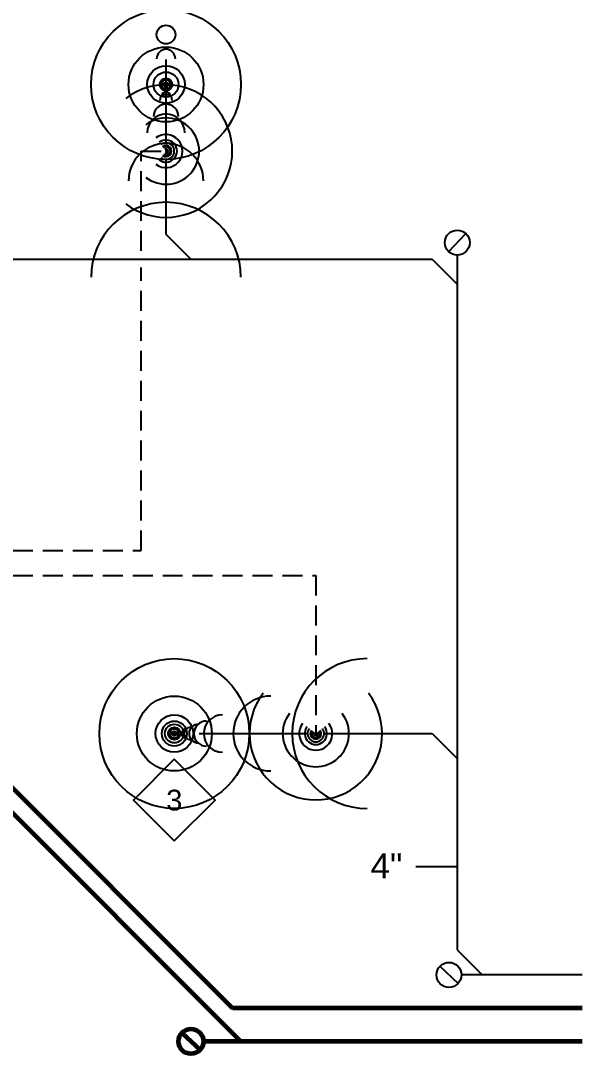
# Model space of a CAD drawing. Extents: x -29500 to 23517, y -2581 to 1886.
# Drawn here: x -2963.3 to -2760.3, y 873.4 to 1248.1 of the extents above; entities that cross this region are included whole.
import ezdxf
from ezdxf import colors
from ezdxf.entities.mleader import LeaderData, LeaderLine
from ezdxf.enums import TextEntityAlignment as Align
from ezdxf.math import Vec2, Vec3

# ---------------------------------------------------------------- set-up
doc = ezdxf.new("R2010")
doc.units = 0
doc.header["$LTSCALE"] = 36
doc.header["$MEASUREMENT"] = 0
doc.linetypes.add('VENT', pattern=[0.30000000000000004, 0.2, -0.1])
for name, color, linetype in [('G-ANNO-TEXT', 70, 'Continuous'), ('G-ANNO-TEXT @ 96', 70, 'Continuous'), ('P-GD-N', 3, 'Continuous'), ('P-GD-N @ 1 (1)', 3, 'Continuous'), ('P-GD-N @ 1 (2)', 3, 'Continuous'), ('P-GD-N @ 12', 3, 'Continuous'), ('P-GD-N @ 128', 3, 'Continuous'), ('P-GD-N @ 16', 3, 'Continuous'), ('P-GD-N @ 192', 3, 'Continuous'), ('P-GD-N @ 2', 3, 'Continuous'), ('P-GD-N @ 24', 3, 'Continuous'), ('P-GD-N @ 384', 3, 'Continuous'), ('P-GD-N @ 4', 3, 'Continuous'), ('P-GD-N @ 48', 3, 'Continuous'), ('P-GD-N @ 64', 3, 'Continuous'), ('P-GD-N @ 768', 3, 'Continuous'), ('P-GD-N @ 8', 3, 'Continuous'), ('P-GD-N @ 96', 3, 'Continuous'), ('P-GV-N', 3, 'VENT')]:
    doc.layers.add(name, color=color, linetype=linetype)
for name, color, linetype, lineweight in [('P-SAN-N', 6, 'Continuous', 60), ('P-SAN-N @ 96', 6, 'Continuous', 60), ('P-STRM-N', 2, 'Continuous', 60)]:
    doc.layers.add(name, color=color, linetype=linetype, lineweight=lineweight)
doc.styles.add('Arial', font='arial.ttf')
doc.dimstyles.new('Loop096', dxfattribs={"dimscale": 0, "dimtxt": 0.09375, "dimasz": 0.03125, "dimexe": 0.0625, "dimexo": 0.0625, "dimgap": 0.09375, "dimtad": 1, "dimdec": 4, "dimzin": 3, "dimdsep": 46, "dimlunit": 4, "dimtxsty": 'Arial', "dimblk": 'OBLIQUE', "dimcen": 0.09375, "dimdle": 0.0625, "dimclrd": 256, "dimclre": 256, "dimclrt": 256, "dimadec": 4, "dimazin": 0, "dimtfac": 0.8, "dimtdec": 4, "dimtix": 1, "dimtofl": 0, "dimtmove": 1, "dimatfit": 0, "dimldrblk": 'LeaderNoteBlock', "dimfxl": 1, "dimfrac": 1, "dimtolj": 1, "dimtzin": 0, "dimlwd": -1, "dimlwe": -1, "dimarcsym": 0})

# ---------------------------------------------------------------- blocks, each defined once
blk = doc.blocks.new('FLOOR CLEAN OUT')
at = {"color": 7, "linetype": 'Continuous'}
blk.add_line((0.03401338458564086, -0.03225453912287832), (-0.03411871718089365, 0.03214309821610531), dxfattribs=at)
at = {"linetype": 'Continuous'}
blk.add_circle((0, 0), 0.046875, dxfattribs=at)
blk = doc.blocks.new('DIAMOND TAG')
blk.add_lwpolyline([(0, -0.1533391834124131), (0.1533391834122995, 0), (0, 0.1533391834122995), (-0.1533391834122995, 0)], close=True)
at = {"style": 'Arial'}
blk.add_attdef('XXX', text='', height=0.078125, dxfattribs=at).set_placement((0, 0), align=Align.MIDDLE)
blk = doc.blocks.new('*U14')
at = {"linetype": 'Continuous'}
blk.add_circle((0, 0), 0.03515625, dxfattribs=at)
blk.add_arc((0.09046299364832541, 2.556089733746285e-18), 0.03515625, 90, 270, dxfattribs=at)
blk = doc.blocks.new('*U1407')
at = {"layer": 'P-GD-N @ 1 (1)', "rotation": 270}
blk.add_blockref('*U14', (-2911.000000014937, 1225.154375427641), dxfattribs=at)
at = {"layer": 'P-GD-N @ 1 (2)', "rotation": 270}
blk.add_blockref('*U14', (-2911.000000014937, 1225.154375427641), dxfattribs=at)
at = {"layer": 'P-GD-N @ 12', "xscale": 12, "yscale": 12, "zscale": 12, "rotation": 270}
blk.add_blockref('*U14', (-2911.000000014937, 1225.154375427641), dxfattribs=at)
at = {"layer": 'P-GD-N @ 128', "xscale": 128, "yscale": 128, "zscale": 128, "rotation": 270}
blk.add_blockref('*U14', (-2911.000000014937, 1225.154375427641), dxfattribs=at)
at = {"layer": 'P-GD-N @ 16', "xscale": 16, "yscale": 16, "zscale": 16, "rotation": 270}
blk.add_blockref('*U14', (-2911.000000014937, 1225.154375427641), dxfattribs=at)
at = {"layer": 'P-GD-N @ 192', "xscale": 192, "yscale": 192, "zscale": 192, "rotation": 270}
blk.add_blockref('*U14', (-2911.000000014937, 1225.154375427641), dxfattribs=at)
at = {"layer": 'P-GD-N @ 2', "xscale": 2, "yscale": 2, "zscale": 2, "rotation": 270}
blk.add_blockref('*U14', (-2911.000000014937, 1225.154375427641), dxfattribs=at)
at = {"layer": 'P-GD-N @ 24', "xscale": 24, "yscale": 24, "zscale": 24, "rotation": 270}
blk.add_blockref('*U14', (-2911.000000014937, 1225.154375427641), dxfattribs=at)
at = {"layer": 'P-GD-N @ 384', "xscale": 384, "yscale": 384, "zscale": 384, "rotation": 270}
blk.add_blockref('*U14', (-2911.000000014937, 1225.154375427641), dxfattribs=at)
at = {"layer": 'P-GD-N @ 4', "xscale": 4, "yscale": 4, "zscale": 4, "rotation": 270}
blk.add_blockref('*U14', (-2911.000000014937, 1225.154375427641), dxfattribs=at)
at = {"layer": 'P-GD-N @ 48', "xscale": 48, "yscale": 48, "zscale": 48, "rotation": 270}
blk.add_blockref('*U14', (-2911.000000014937, 1225.154375427641), dxfattribs=at)
at = {"layer": 'P-GD-N @ 64', "xscale": 64, "yscale": 64, "zscale": 64, "rotation": 270}
blk.add_blockref('*U14', (-2911.000000014937, 1225.154375427641), dxfattribs=at)
at = {"layer": 'P-GD-N @ 768', "xscale": 768, "yscale": 768, "zscale": 768, "rotation": 270}
blk.add_blockref('*U14', (-2911.000000014937, 1225.154375427641), dxfattribs=at)
at = {"layer": 'P-GD-N @ 8', "xscale": 8, "yscale": 8, "zscale": 8, "rotation": 270}
blk.add_blockref('*U14', (-2911.000000014937, 1225.154375427641), dxfattribs=at)
at = {"layer": 'P-GD-N @ 96', "xscale": 96, "yscale": 96, "zscale": 96, "rotation": 270}
blk.add_blockref('*U14', (-2911.000000014937, 1243.154375427641), dxfattribs=at)
blk = doc.blocks.new('*U41')
at = {"linetype": 'Continuous'}
blk.add_arc((0, 0), 0.03111555437015312, 232.5669694738212, 127.4330305261797, dxfattribs=at)
blk = doc.blocks.new('*U1409')
at = {"layer": 'P-GD-N @ 1 (1)'}
blk.add_blockref('*U41', (-2911.000000014937, 1201.154375427641), dxfattribs=at)
at = {"layer": 'P-GD-N @ 1 (2)'}
blk.add_blockref('*U41', (-2911.000000014937, 1201.154375427641), dxfattribs=at)
at = {"layer": 'P-GD-N @ 12', "xscale": 12, "yscale": 12, "zscale": 12}
blk.add_blockref('*U41', (-2911.000000014937, 1201.154375427641), dxfattribs=at)
at = {"layer": 'P-GD-N @ 128', "xscale": 128, "yscale": 128, "zscale": 128}
blk.add_blockref('*U41', (-2911.000000014937, 1201.154375427641), dxfattribs=at)
at = {"layer": 'P-GD-N @ 16', "xscale": 16, "yscale": 16, "zscale": 16}
blk.add_blockref('*U41', (-2911.000000014937, 1201.154375427641), dxfattribs=at)
at = {"layer": 'P-GD-N @ 192', "xscale": 192, "yscale": 192, "zscale": 192}
blk.add_blockref('*U41', (-2911.000000014937, 1201.154375427641), dxfattribs=at)
at = {"layer": 'P-GD-N @ 2', "xscale": 2, "yscale": 2, "zscale": 2}
blk.add_blockref('*U41', (-2911.000000014937, 1201.154375427641), dxfattribs=at)
at = {"layer": 'P-GD-N @ 24', "xscale": 24, "yscale": 24, "zscale": 24}
blk.add_blockref('*U41', (-2911.000000014937, 1201.154375427641), dxfattribs=at)
at = {"layer": 'P-GD-N @ 384', "xscale": 384, "yscale": 384, "zscale": 384}
blk.add_blockref('*U41', (-2911.000000014937, 1201.154375427641), dxfattribs=at)
at = {"layer": 'P-GD-N @ 4', "xscale": 4, "yscale": 4, "zscale": 4}
blk.add_blockref('*U41', (-2911.000000014937, 1201.154375427641), dxfattribs=at)
at = {"layer": 'P-GD-N @ 48', "xscale": 48, "yscale": 48, "zscale": 48}
blk.add_blockref('*U41', (-2911.000000014937, 1201.154375427641), dxfattribs=at)
at = {"layer": 'P-GD-N @ 64', "xscale": 64, "yscale": 64, "zscale": 64}
blk.add_blockref('*U41', (-2911.000000014937, 1201.154375427641), dxfattribs=at)
at = {"layer": 'P-GD-N @ 768', "xscale": 768, "yscale": 768, "zscale": 768}
blk.add_blockref('*U41', (-2911.000000014937, 1201.154375427641), dxfattribs=at)
at = {"layer": 'P-GD-N @ 8', "xscale": 8, "yscale": 8, "zscale": 8}
blk.add_blockref('*U41', (-2911.000000014937, 1201.154375427641), dxfattribs=at)
at = {"layer": 'P-GD-N @ 96', "xscale": 96, "yscale": 96, "zscale": 96}
blk.add_blockref('*U41', (-2911.000000014937, 1201.154375427641), dxfattribs=at)
blk = doc.blocks.new('*U1410')
at = {"layer": 'P-GD-N @ 1 (1)'}
blk.add_blockref('*U14', (-2908.000000014937, 991.1543754276408), dxfattribs=at)
at = {"layer": 'P-GD-N @ 1 (2)'}
blk.add_blockref('*U14', (-2908.000000014937, 991.1543754276408), dxfattribs=at)
at = {"layer": 'P-GD-N @ 12', "xscale": 12, "yscale": 12, "zscale": 12}
blk.add_blockref('*U14', (-2908.000000014937, 991.1543754276408), dxfattribs=at)
at = {"layer": 'P-GD-N @ 128', "xscale": 128, "yscale": 128, "zscale": 128}
blk.add_blockref('*U14', (-2908.000000014937, 991.1543754276408), dxfattribs=at)
at = {"layer": 'P-GD-N @ 16', "xscale": 16, "yscale": 16, "zscale": 16}
blk.add_blockref('*U14', (-2908.000000014937, 991.1543754276408), dxfattribs=at)
at = {"layer": 'P-GD-N @ 192', "xscale": 192, "yscale": 192, "zscale": 192}
blk.add_blockref('*U14', (-2908.000000014937, 991.1543754276408), dxfattribs=at)
at = {"layer": 'P-GD-N @ 2', "xscale": 2, "yscale": 2, "zscale": 2}
blk.add_blockref('*U14', (-2908.000000014937, 991.1543754276408), dxfattribs=at)
at = {"layer": 'P-GD-N @ 24', "xscale": 24, "yscale": 24, "zscale": 24}
blk.add_blockref('*U14', (-2908.000000014937, 991.1543754276408), dxfattribs=at)
at = {"layer": 'P-GD-N @ 384', "xscale": 384, "yscale": 384, "zscale": 384}
blk.add_blockref('*U14', (-2908.000000014937, 991.1543754276408), dxfattribs=at)
at = {"layer": 'P-GD-N @ 4', "xscale": 4, "yscale": 4, "zscale": 4}
blk.add_blockref('*U14', (-2908.000000014937, 991.1543754276408), dxfattribs=at)
at = {"layer": 'P-GD-N @ 48', "xscale": 48, "yscale": 48, "zscale": 48}
blk.add_blockref('*U14', (-2908.000000014937, 991.1543754276408), dxfattribs=at)
at = {"layer": 'P-GD-N @ 64', "xscale": 64, "yscale": 64, "zscale": 64}
blk.add_blockref('*U14', (-2908.000000014937, 991.1543754276408), dxfattribs=at)
at = {"layer": 'P-GD-N @ 768', "xscale": 768, "yscale": 768, "zscale": 768}
blk.add_blockref('*U14', (-2908.000000014937, 991.1543754276408), dxfattribs=at)
at = {"layer": 'P-GD-N @ 8', "xscale": 8, "yscale": 8, "zscale": 8}
blk.add_blockref('*U14', (-2908.000000014937, 991.1543754276408), dxfattribs=at)
at = {"layer": 'P-GD-N @ 96', "xscale": 96, "yscale": 96, "zscale": 96}
blk.add_blockref('*U14', (-2908.000000014937, 991.1543754276408), dxfattribs=at)
blk = doc.blocks.new('*U1412')
at = {"layer": 'P-GD-N @ 1 (1)', "rotation": 270}
blk.add_blockref('*U41', (-2857.000000014937, 991.1543754276408), dxfattribs=at)
at = {"layer": 'P-GD-N @ 1 (2)', "rotation": 270}
blk.add_blockref('*U41', (-2857.000000014937, 991.1543754276408), dxfattribs=at)
at = {"layer": 'P-GD-N @ 12', "xscale": 12, "yscale": 12, "zscale": 12, "rotation": 270}
blk.add_blockref('*U41', (-2857.000000014937, 991.1543754276408), dxfattribs=at)
at = {"layer": 'P-GD-N @ 128', "xscale": 128, "yscale": 128, "zscale": 128, "rotation": 270}
blk.add_blockref('*U41', (-2857.000000014937, 991.1543754276408), dxfattribs=at)
at = {"layer": 'P-GD-N @ 16', "xscale": 16, "yscale": 16, "zscale": 16, "rotation": 270}
blk.add_blockref('*U41', (-2857.000000014937, 991.1543754276408), dxfattribs=at)
at = {"layer": 'P-GD-N @ 192', "xscale": 192, "yscale": 192, "zscale": 192, "rotation": 270}
blk.add_blockref('*U41', (-2857.000000014937, 991.1543754276408), dxfattribs=at)
at = {"layer": 'P-GD-N @ 2', "xscale": 2, "yscale": 2, "zscale": 2, "rotation": 270}
blk.add_blockref('*U41', (-2857.000000014937, 991.1543754276408), dxfattribs=at)
at = {"layer": 'P-GD-N @ 24', "xscale": 24, "yscale": 24, "zscale": 24, "rotation": 270}
blk.add_blockref('*U41', (-2857.000000014937, 991.1543754276408), dxfattribs=at)
at = {"layer": 'P-GD-N @ 384', "xscale": 384, "yscale": 384, "zscale": 384, "rotation": 270}
blk.add_blockref('*U41', (-2857.000000014937, 991.1543754276408), dxfattribs=at)
at = {"layer": 'P-GD-N @ 4', "xscale": 4, "yscale": 4, "zscale": 4, "rotation": 270}
blk.add_blockref('*U41', (-2857.000000014937, 991.1543754276408), dxfattribs=at)
at = {"layer": 'P-GD-N @ 48', "xscale": 48, "yscale": 48, "zscale": 48, "rotation": 270}
blk.add_blockref('*U41', (-2857.000000014937, 991.1543754276408), dxfattribs=at)
at = {"layer": 'P-GD-N @ 64', "xscale": 64, "yscale": 64, "zscale": 64, "rotation": 270}
blk.add_blockref('*U41', (-2857.000000014937, 991.1543754276408), dxfattribs=at)
at = {"layer": 'P-GD-N @ 768', "xscale": 768, "yscale": 768, "zscale": 768, "rotation": 270}
blk.add_blockref('*U41', (-2857.000000014937, 991.1543754276408), dxfattribs=at)
at = {"layer": 'P-GD-N @ 8', "xscale": 8, "yscale": 8, "zscale": 8, "rotation": 270}
blk.add_blockref('*U41', (-2857.000000014937, 991.1543754276408), dxfattribs=at)
at = {"layer": 'P-GD-N @ 96', "xscale": 96, "yscale": 96, "zscale": 96, "rotation": 270}
blk.add_blockref('*U41', (-2857.000000014937, 991.1543754276408), dxfattribs=at)
blk = doc.blocks.new('_Oblique')
at = {"color": 0, "linetype": 'ByBlock', "lineweight": -2}
blk.add_line((-0.5, -0.5), (0.5, 0.5), dxfattribs=at)
blk = doc.blocks.new('LeaderNoteBlock')
blk.add_ellipse((0, 0), major_axis=(1, -1.836909530733566e-16), ratio=0.2499999999998295, start_param=5.387520513321723, end_param=10.32044275462724)

msp = doc.modelspace()

# ---------------------------------------------------------------- linework, layer by layer
at = {"layer": 'P-GD-N'}
for p, q in [((-2911.000000014937, 1234.154375427641), (-2911.000000014937, 1204.154375427641)), ((-2911.000000014937, 1198.154375427641), (-2911.000000014937, 1171.154375427641)), ((-2911.000000014937, 1171.154375427641), (-2902.000000014937, 1162.154375427641)), ((-3280.000000014937, 1162.154375427641), (-2815.000000014937, 1162.154375427641)), ((-2815.000000014937, 1162.154375427641), (-2806.000000014937, 1153.154375427641)), ((-2806.000000014937, 1163.654375427641), (-2806.000000014937, 913.1543754276408)), ((-2899.000000014937, 991.1543754276408), (-2860.000000014937, 991.1543754276408)), ((-2854.000000014937, 991.1543754276408), (-2815.000000014937, 991.1543754276408)), ((-2815.000000014937, 991.1543754276408), (-2806.000000014937, 982.1543754276408)), ((-2806.000000014937, 913.1543754276408), (-2797.000000014937, 904.1543754276408)), ((-2761.000000014937, 904.1543754276408), (-2804.500000014937, 904.1543754276408))]:
    msp.add_line(p, q, dxfattribs=at)
at = {"layer": 'P-GV-N'}
for p, q in [((-2920.000000014937, 1165.154375427641), (-2920.000000014937, 1201.154375427641)), ((-2920.000000014937, 1201.154375427641), (-2911.000000014937, 1201.154375427641)), ((-2920.000000014937, 1057.154375427641), (-2920.000000014937, 1159.154375427641)), ((-3031.000000014937, 1057.154375427641), (-2920.000000014937, 1057.154375427641)), ((-3031.000000014937, 1048.154375427641), (-2857.000000014937, 1048.154375427641)), ((-2857.000000014937, 1048.154375427641), (-2857.000000014937, 991.1543754276408))]:
    msp.add_line(p, q, dxfattribs=at)
at = {"layer": 'P-SAN-N'}
for p, q in [((-3031.000000014937, 1027.154375427641), (-2884.000000014937, 880.1543754276408)), ((-2761.000000014937, 880.1543754276408), (-2897.500000014937, 880.1543754276408))]:
    msp.add_line(p, q, dxfattribs=at)
at = {"layer": 'P-STRM-N'}
for p in [(-3031.000000014937, 1036.154375427641), (-2761.000000014937, 892.1543754276408)]:
    msp.add_line(p, (-2887.000000014937, 892.1543754276408), dxfattribs=at)

# ---------------------------------------------------------------- block references
at = {"layer": 'G-ANNO-TEXT @ 96', "xscale": 96, "yscale": 96, "zscale": 96}
msp.add_blockref('DIAMOND TAG', (-2908.000000014937, 967.1543754276408), dxfattribs=at).add_auto_attribs({'XXX': '3'})
at = {"layer": 'P-GD-N'}
for name in ['*U1407', '*U1409', '*U1410', '*U1412']:
    msp.add_blockref(name, (0, 0), dxfattribs=at)
at = {"layer": 'P-GD-N @ 96', "xscale": 96, "yscale": 96, "zscale": 96}
for p, rotation in [((-2806.000000014937, 1168.154375427641), 270), ((-2809.000000014937, 904.1543754276408), 180)]:
    msp.add_blockref('FLOOR CLEAN OUT', p, dxfattribs=dict(at, rotation=rotation))
at = {"layer": 'P-SAN-N @ 96', "xscale": 96, "yscale": 96, "zscale": 96, "rotation": 180}
msp.add_blockref('FLOOR CLEAN OUT', (-2902.000000014937, 880.1543754276408), dxfattribs=at)

# ---------------------------------------------------------------- texts
at = {"layer": 'G-ANNO-TEXT', "insert": (-2825.800000014937, 947.9543754276408), "char_height": 9, "attachment_point": 3, "style": 'Arial'}
msp.add_mtext_dynamic_manual_height_columns('4"', width=82.20000000000005, gutter_width=45, heights=[0], dxfattribs=at)

# ---------------------------------------------------------------- leaders
at = {"layer": 'G-ANNO-TEXT'}
msp.add_leader([(-2806.000000014937, 943.1543754276408), (-2818.000000014937, 943.1543754276408), (-2821.000000014937, 943.1543754276408)], dimstyle='Loop096', override={"dimscale": 0}, dxfattribs=at)
ml = msp.add_multileader_mtext('Standard', dxfattribs=at)
ml.set_content('STORMCEPTOR FURNISHED AND INSTALLED BY SITE UTILITY CONTRACTOR', color=256, style='Arial')
ml.set_leader_properties(color=256, linetype='ByLayer', lineweight=-1)
ml.build(insert=Vec2(0, 0))
ml.multileader.update_dxf_attribs({"has_dogleg": 0, "dogleg_length": 0.125, "arrow_head_size": 12, "scale": 96})
ctx = ml.context
ctx.base_point, ctx.scale, ctx.char_height, ctx.arrow_head_size, ctx.landing_gap_size, ctx.plane_origin = Vec3(-1711.343792647952, 952.1543754276408), 96, 9, 12, 3, Vec3(-1336.000000014937, 970.1543754276408)
ctx.text_align_type = 2
notes = []
notes.append((ctx, [(0, (1, 1, 0), (-1432.000000014937, 952.1543754276408), (-1, 0), 12, [(0, [(-1336.000000014937, 970.1543754276408), (-1357.000000014937, 952.1543754276408)], 0, [])])]))
ctx.mtext.insert, ctx.mtext.width, ctx.mtext.alignment, ctx.mtext.flow_direction = Vec3(-1447.000000014937, 956.731114854653), 269.3733235413383, 3, 5
ml = msp.add_multileader_mtext('Standard', dxfattribs=at)
ml.set_content("GAS & OIL TRAP IS POURED IN PLACE BY STRUCTURAL AND SHALL CONFORM TO 248 CMR & MWRA GUIDELINES\\PRIM INV. EL. = VERIFY IN FIELD\\PINLET INV. EL. = 26.0'\\POUTLET INV. EL. = 25.7'\\PBOTTOM INV. EL. = 19.6'", color=256, style='Arial')
ml.set_leader_properties(color=256, linetype='ByLayer', lineweight=-1)
ml.build(insert=Vec2(0, 0))
ml.multileader.update_dxf_attribs({"has_dogleg": 0, "dogleg_length": 0.125, "arrow_head_size": 12, "scale": 96})
ctx = ml.context
ctx.base_point, ctx.scale, ctx.char_height, ctx.arrow_head_size, ctx.landing_gap_size, ctx.plane_origin = Vec3(-1723.64461120184, 877.1543754276408), 96, 9, 12, 3, Vec3(-1336.000000014937, 892.1543754276408)
ctx.text_align_type = 2
notes.append((ctx, [(0, (1, 1, 0), (-1435.000000014937, 877.1543754276408), (-1, 0), 12, [(0, [(-1327.000000014937, 901.1543754276408), (-1354.000000014937, 877.1543754276408)], 0, [])])]))
ctx.mtext.insert, ctx.mtext.width, ctx.mtext.alignment, ctx.mtext.flow_direction = Vec3(-1450.000000014937, 881.731114854653), 292.1835473947431, 3, 5
for ctx, leaders in notes:
    for number, flags, end, landing, length, lines in leaders:
        leader = LeaderData()
        leader.index, (leader.has_last_leader_line, leader.has_dogleg_vector, leader.attachment_direction) = number, flags
        leader.last_leader_point, leader.dogleg_vector, leader.dogleg_length = Vec3(end), Vec3(landing), length
        for number, points, colour, breaks in lines:
            line = LeaderLine()
            line.index, line.vertices, line.color, line.breaks = number, Vec3.list(points), colors.encode_raw_color(colour), breaks
            leader.lines.append(line)
        ctx.leaders.append(leader)

doc.saveas('drawing.dxf')
